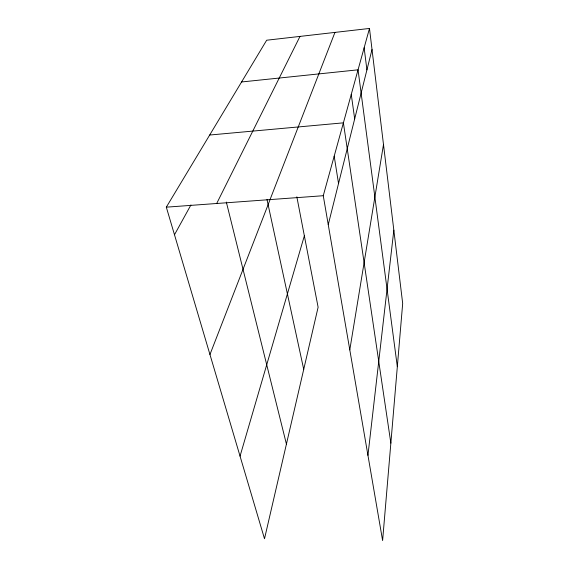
<?xml version="1.0" encoding="UTF-8"?>
<svg xmlns="http://www.w3.org/2000/svg" width="569" height="569" viewBox="0 0 569 569"><rect width="100%" height="100%" fill="white"/><g stroke="black" fill="none" stroke-linecap="round" stroke-linejoin="round"><path stroke-width="0.85" d="M367.944 455.335L393.833 230.175M349.793 349.878L383.492 144.54M328.249 224.684L372.019 49.496M369.48 28.45L402.681 303.455L382.61 540.55L323.263 195.715L369.48 28.45L266.669 40.221L166.319 207.166L264.507 538.758L318.114 307.217L296.84 196.81M240.047 456.146L304.358 235.808M270.04 199.598L334.949 32.405M209.954 354.53L269.998 199.826M216.697 203.489L299.998 36.402M174.491 234.748L190.928 204.947M241.576 81.972L358.043 69.823L397.326 366.699M209.677 135.031L343.399 122.84L390.853 443.13M166.319 207.166L323.263 195.715M226.327 202.066L286.42 444.112M266.989 199.506L303.725 369.373M334.195 156.155L338.534 183.51M351.258 94.39L354.679 118.907M364.139 47.782L366.92 69.887"/></g></svg>
